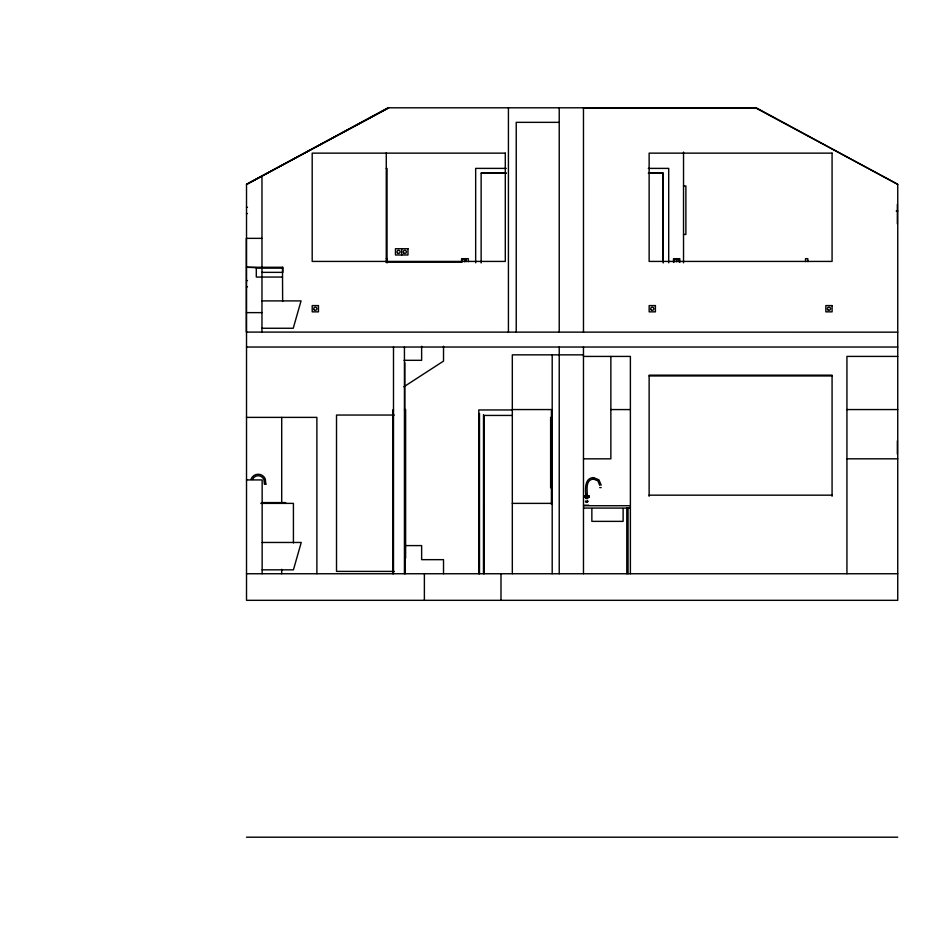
<?xml version="1.0" encoding="UTF-8"?>
<svg xmlns="http://www.w3.org/2000/svg" width="945" height="945" viewBox="0 0 945 945"><rect width="100%" height="100%" fill="white"/><g stroke="black" fill="none" stroke-linecap="round" stroke-linejoin="round"><path stroke-width="1.42" d="M587.01 495.357L586.609 494.53L586.254 495.357L587.459 494.849L586.455 495.357M587.022 502.397L587.944 501.535L587.022 500.661L587.719 500.992L587.081 502.397L585.593 502.067L585.593 500.992M587.317 498.558L587.589 497.176L585.498 497.176L586.101 498.582L587.554 498.251M403.881 386.788L443.524 361.096L443.524 346.248M587.211 498.582L588.073 497.708L587.152 496.846M593.507 477.591C584.128 478.04 585.439 489.664 585.853 496.113M593.519 479.056C585.038 479.67 587.412 490.502 587.306 496.113M559.227 122.342L516.23 122.342L516.23 332.167M386.269 168.387L387.048 168.387L387.048 262.934M506.26 168.387L475.666 168.387L475.666 262.816M648.305 168.387L668.706 168.387L668.706 262.816M506.166 173.077L481.135 173.077L481.135 262.934M648.506 173.077L663.236 173.077L663.236 262.934M481.241 173.159L506.213 173.159M648.388 173.159L663.071 173.159L663.071 261.659M683.53 185.976L685.881 185.976L685.881 234.443L683.53 234.443M246.515 207.286L247.46 207.286M896.179 210.995L897.738 210.995M246.515 213.546L247.46 213.546M261.966 238.353L246.326 238.353L246.326 332.097L897.75 332.167M386.269 258.682L387.214 258.682L387.214 262.426M386.269 262.119L461.325 262.119M246.515 267.281L282.874 267.281L282.874 272.361L261.966 272.361M256.296 268.156L282.484 268.156M282.484 277.05L256.296 277.05L256.296 267.671L246.905 267.281M246.515 280.582L247.46 280.582M246.515 286.831L247.46 286.831M261.966 300.9L301.053 300.9L293.233 328.258L261.966 328.258M246.515 312.63L261.966 312.63M246.515 347.028L897.738 347.028M583.467 354.847L512.32 354.847L512.32 573.745M583.478 356.419L630.386 356.419L630.386 573.745M897.738 356.407L846.933 356.407L846.933 573.745M404.047 360.317L421.635 360.317L421.635 346.248M649.132 375.945L832.072 375.945M404.826 409.563L405.618 409.563L405.618 558.105L404.826 558.105M512.32 409.563L551.419 409.563L551.419 504.382M846.933 409.563L897.738 409.563M610.86 409.575L630.386 409.575M393.498 409.953L392.718 409.953L392.718 573.745M404.436 409.953L405.216 409.953L405.216 573.745M512.249 409.953L478.784 409.953L478.784 573.745M394.254 415.044L336.514 415.044L336.514 571.394L394.254 571.394M512.214 415.434L484.265 415.434L484.265 573.745M246.515 417.383L316.882 417.383L316.882 573.745M551.419 417.383L550.628 417.383L550.628 487.75L551.419 487.75M583.502 458.833L610.86 458.833L610.86 356.419M846.933 458.821L897.738 458.821M246.515 479.93L262.155 479.93L262.155 573.745M265.864 484.242L264.411 484.242L263.938 479.517A6.213 6.202 0 0 0 252.469 479.517M599.721 487.596L601.174 487.596M649.132 495.168L832.072 495.168M261.446 502.598L285.614 502.598L285.614 503.378M260.808 503.378L293.422 503.378L293.422 542.962M512.32 503.378L551.419 503.378M584.482 505.232L588.818 505.232M583.478 505.729L630.386 505.729M583.478 508.079L630.386 508.079M262.155 542.465L301.242 542.465L293.422 569.835L262.155 569.835M405.582 545.596L421.635 545.596L421.635 559.664L443.524 559.664L443.524 573.745M246.515 573.745L897.738 573.745M246.515 837.199L897.738 837.199M756.154 108.191L583.467 107.801L583.478 332.167M593.519 477.591L598.941 479.836L601.174 485.187M593.507 479.056L597.89 480.875L599.721 485.328M755.433 107.801L897.75 184.275L897.738 600.323L246.515 600.323L246.515 184.275L388.832 107.801L246.515 184.417L388.017 107.801L756.236 107.801L897.738 184.417M807.987 261.611L807.81 258.682L805.471 258.682L805.636 261.576M468.472 261.611L468.295 258.682L461.585 258.682L461.585 262.426M465.944 258.682L466.121 261.576M897.348 204.274L897.348 223.811M897.348 440.842L897.348 454.132M832.072 496.267L832.072 375.165L649.132 375.165L649.132 496.267M683.53 152.086L683.53 262.793M679.786 262.438L679.786 258.682L673.525 258.682L673.525 262.438M679.006 261.812L679.006 259.473L674.317 259.473L674.317 261.812M676.655 259.473L676.655 261.812M628.047 508.079L628.047 573.745M626.795 508.079L626.795 573.745M623.121 508.575L623.121 521.368L591.853 521.368L591.853 508.575M583.467 347.028L583.478 573.745M559.227 107.801L559.227 332.167M559.227 347.028L559.227 354.387M559.227 354.847L559.227 573.745M552.199 354.847L552.199 573.745M508.422 107.801L508.422 332.167M500.992 573.745L500.992 600.323M483.509 414.642L483.474 573.745M479.493 413.473L479.493 573.745M464.716 261.812L464.716 259.462L462.365 259.462L462.365 261.812M424.376 573.745L424.376 600.323M404.826 362.656L404.826 409.894M404.436 347.028L404.436 573.745M401.719 248.736L401.719 254.985M393.498 347.028L393.498 573.745M386.269 152.842L386.269 262.426M282.484 267.281L282.638 301.502M281.704 417.383L281.704 502.941M281.704 569.315L281.704 573.745M265.852 484.242L265.285 478.961A7.666 7.666 0 0 0 251.122 478.961M261.966 176.053L261.966 332.097M584.199 496.137L584.223 497.235L584.199 496.137M588.711 496.137L588.735 497.235L588.711 496.137M584.53 496.019L584.542 497.235L584.53 496.019M589.042 496.019L589.054 497.235L589.042 496.019M586.207 496.704L586.951 497.235L586.207 496.704M587.129 498.039L585.9 498.039L587.129 498.039M505.291 153.137L312.193 153.137L312.193 261.422L505.291 261.422L505.291 153.137M832.072 153.137L649.132 153.137L649.144 261.422L832.072 261.422L832.072 153.137M407.968 248.736L395.459 248.736L395.459 254.985L407.968 254.985L407.968 248.736M318.465 305.589L312.204 305.589L312.204 311.85L318.465 311.85L318.465 305.589M655.405 305.589L649.156 305.589L649.156 311.85L655.405 311.85L655.405 305.589M832.108 305.589L825.847 305.589L825.847 311.85L832.108 311.85L832.108 305.589M403.739 252.965A1.559 1.559 0 0 0 406.362 252.268A1.559 1.559 0 0 0 404.436 250.354A1.559 1.559 0 0 0 403.739 252.965M397.491 252.965A1.559 1.559 0 0 0 400.101 252.268A1.559 1.559 0 0 0 398.188 250.354A1.559 1.559 0 0 0 397.491 252.965M314.224 309.83A1.559 1.559 0 0 0 316.847 309.121A1.559 1.559 0 0 0 314.933 307.208A1.559 1.559 0 0 0 314.224 309.83M827.867 309.83A1.559 1.559 0 0 0 830.49 309.121A1.559 1.559 0 0 0 828.576 307.208A1.559 1.559 0 0 0 827.867 309.83M651.176 309.83A1.559 1.559 0 0 0 653.786 309.121A1.559 1.559 0 0 0 651.873 307.208A1.559 1.559 0 0 0 651.176 309.83"/></g></svg>
